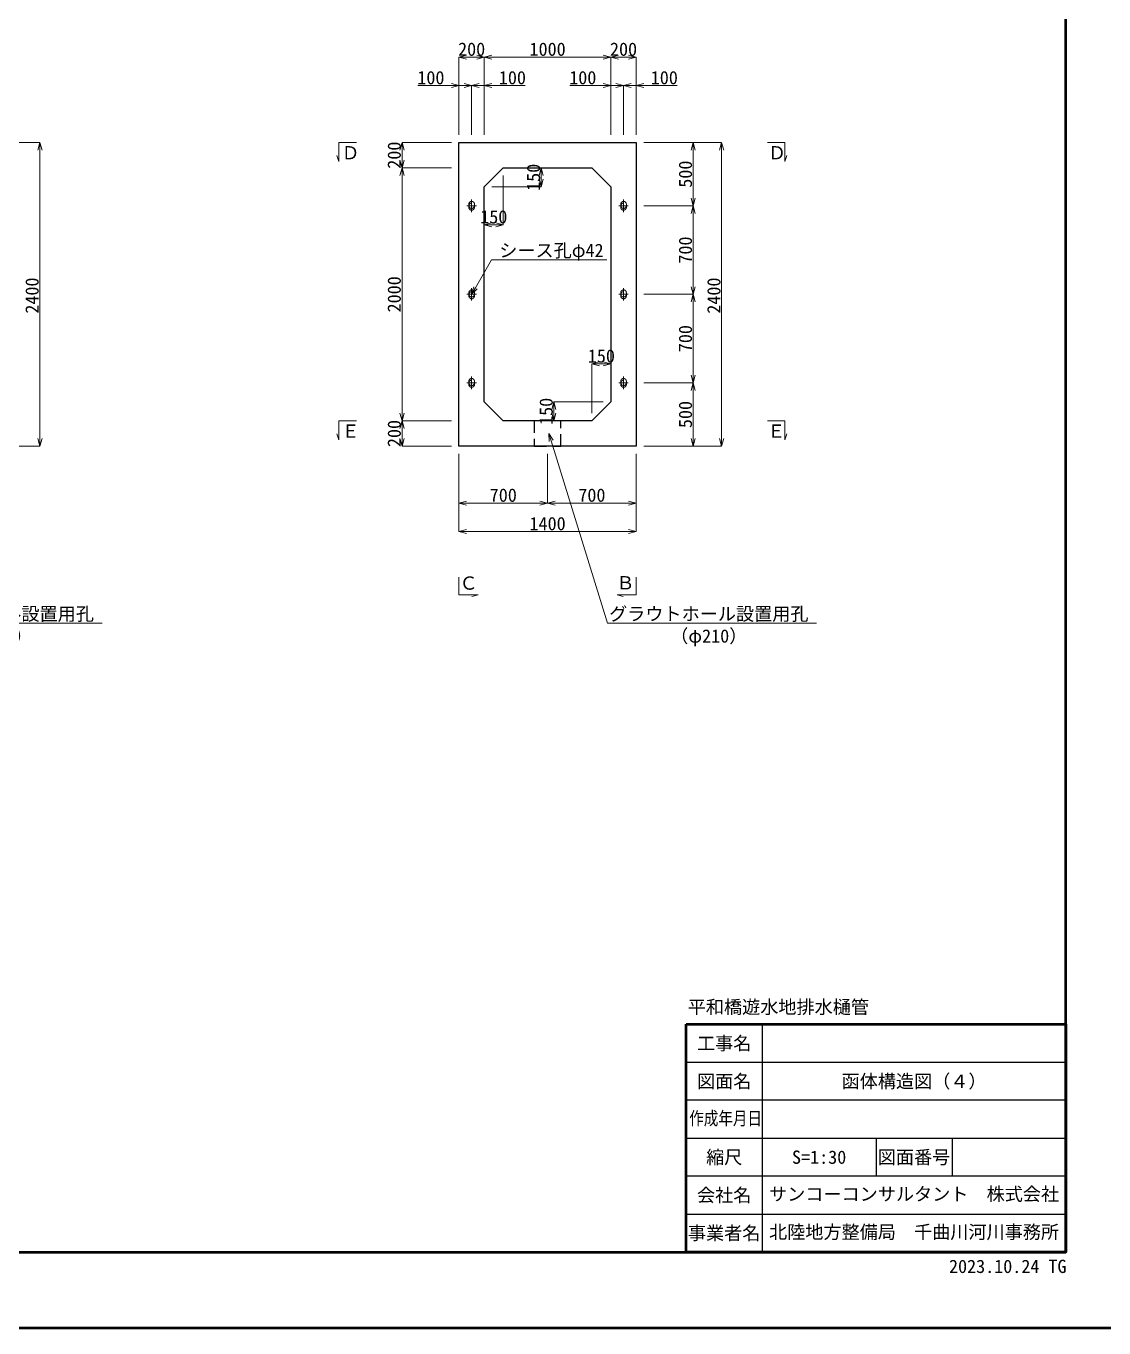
# Model space of a CAD drawing. Header units: millimetres. Extents: x 0 to 126150, y -2000 to 17820.
# Drawn here: x 92105 to 100620, y 0 to 10291 of the extents above; entities that cross this region are included whole.
import ezdxf
from ezdxf import colors
from ezdxf.entities.mleader import LeaderData, LeaderLine
from ezdxf.enums import TextEntityAlignment as Align
from ezdxf.math import Vec2, Vec3

# ---------------------------------------------------------------- set-up
doc = ezdxf.new("R2010")
doc.units = ezdxf.units.MM
doc.header["$LTSCALE"] = 30
doc.linetypes.add('CENTER2', pattern=[28.575, 19.05, -3.175, 3.175, -3.175])
doc.linetypes.add('HIDDEN2', pattern=[4.7625, 3.175, -1.5875])
for name, color, linetype, lineweight in [('0中心線', 7, 'CENTER2', 5), ('0寸法', 7, 'Continuous', 5), ('0文字', 41, 'Continuous', 5), ('1Pca-BOX', 3, 'Continuous', 25), ('1グラウトホール', 1, 'HIDDEN2', 25), ('1シース・トランペットシース', 4, 'HIDDEN2', 13), ('D-TTL', 2, 'Continuous', 50), ('D-TTL-FRAM', 7, 'Continuous', 50), ('D-TTL-LINE', 7, 'Continuous', 25), ('D-TTL-TXT', 7, 'Continuous', 25)]:
    doc.layers.add(name, color=color, linetype=linetype, lineweight=lineweight)
doc.styles.add('寸法文字', font='MS Gothic.ttf')
doc.dimstyles.new('1／30', dxfattribs={"dimscale": 30, "dimtxt": 3.5, "dimasz": 2, "dimexe": 0, "dimexo": 2, "dimgap": 0.3, "dimtad": 1, "dimdec": 0, "dimzin": 1, "dimdsep": 46, "dimtxsty": '寸法文字', "dimblk": 'OPEN30', "dimcen": 2.5, "dimclrd": 256, "dimclre": 256, "dimclrt": 256, "dimadec": 0, "dimazin": 0, "dimtfac": 1, "dimtdec": 0, "dimtmove": 0, "dimatfit": 3, "dimldrblk": 'OPEN30', "dimfxl": 1, "dimlwd": -1, "dimlwe": -1, "dimarcsym": 0})

# ---------------------------------------------------------------- blocks, each defined once
blk = doc.blocks.new('_Open30')
at = {"color": 0, "linetype": 'ByBlock', "lineweight": -2}
for p, q in [((-1, 0.27), (0, 0)), ((0, 0), (-1, -0.27)), ((0, 0), (-1, 0))]:
    blk.add_line(p, q, dxfattribs=at)
blk = doc.blocks.new('*D37')
at = {"layer": '0寸法', "transparency": 16777216}
for p, q in [((96985, 9370), (97600, 9370)), ((97600, 9310), (97600, 7030)), ((96985, 6970), (97600, 6970))]:
    blk.add_line(p, q, dxfattribs=at)
at = {"layer": 'Defpoints', "color": 0, "transparency": 16777216}
for p in [(96925, 9370), (96925, 6970), (97600, 6970)]:
    blk.add_point(p, dxfattribs=at)
at = {"layer": '0寸法', "transparency": 16777216, "xscale": 60, "yscale": 60, "zscale": 60}
for p, rotation in [((97600, 9370), 90), ((97600, 6970), 270)]:
    blk.add_blockref('_Open30', p, dxfattribs=dict(at, rotation=rotation))
at = {"layer": '0寸法', "transparency": 16777216, "insert": (97539, 8160), "char_height": 105, "attachment_point": 5, "rotation": 90, "style": '寸法文字'}
blk.add_mtext('2400', dxfattribs=at)
blk = doc.blocks.new('*D38')
at = {"layer": '0寸法', "transparency": 16777216}
for p, q in [((95465, 9370), (95075, 9370)), ((95075, 9310), (95075, 9230)), ((95465, 9170), (95075, 9170))]:
    blk.add_line(p, q, dxfattribs=at)
at = {"layer": 'Defpoints', "color": 0, "transparency": 16777216}
for p in [(95525, 9370), (95075, 9170), (95525, 9170)]:
    blk.add_point(p, dxfattribs=at)
at = {"layer": '0寸法', "transparency": 16777216, "xscale": 60, "yscale": 60, "zscale": 60}
for p, rotation in [((95075, 9370), 90), ((95075, 9170), 270)]:
    blk.add_blockref('_Open30', p, dxfattribs=dict(at, rotation=rotation))
at = {"layer": '0寸法', "transparency": 16777216, "insert": (95014, 9270), "char_height": 105, "attachment_point": 5, "rotation": 90, "style": '寸法文字'}
blk.add_mtext('200', dxfattribs=at)
blk = doc.blocks.new('*D39')
at = {"layer": '0寸法', "transparency": 16777216}
for p, q in [((95465, 9170), (95075, 9170)), ((95075, 9110), (95075, 7230)), ((95465, 7170), (95075, 7170))]:
    blk.add_line(p, q, dxfattribs=at)
at = {"layer": 'Defpoints', "color": 0, "transparency": 16777216}
for p in [(95525, 9170), (95075, 7170), (95525, 7170)]:
    blk.add_point(p, dxfattribs=at)
at = {"layer": '0寸法', "transparency": 16777216, "xscale": 60, "yscale": 60, "zscale": 60}
for p, rotation in [((95075, 9170), 90), ((95075, 7170), 270)]:
    blk.add_blockref('_Open30', p, dxfattribs=dict(at, rotation=rotation))
at = {"layer": '0寸法', "transparency": 16777216, "insert": (95014, 8170), "char_height": 105, "attachment_point": 5, "rotation": 90, "style": '寸法文字'}
blk.add_mtext('2000', dxfattribs=at)
blk = doc.blocks.new('*D40')
at = {"layer": '0寸法', "transparency": 16777216}
for p, q in [((95465, 7170), (95075, 7170)), ((95075, 7110), (95075, 7030)), ((95465, 6970), (95075, 6970))]:
    blk.add_line(p, q, dxfattribs=at)
at = {"layer": 'Defpoints', "color": 0, "transparency": 16777216}
for p in [(95525, 7170), (95075, 6970), (95525, 6970)]:
    blk.add_point(p, dxfattribs=at)
at = {"layer": '0寸法', "transparency": 16777216, "xscale": 60, "yscale": 60, "zscale": 60}
for p, rotation in [((95075, 7170), 90), ((95075, 6970), 270)]:
    blk.add_blockref('_Open30', p, dxfattribs=dict(at, rotation=rotation))
at = {"layer": '0寸法', "transparency": 16777216, "insert": (95014, 7070), "char_height": 105, "attachment_point": 5, "rotation": 90, "style": '寸法文字'}
blk.add_mtext('200', dxfattribs=at)
blk = doc.blocks.new('*D41')
at = {"layer": '0寸法', "transparency": 16777216}
for p, q in [((96725, 9430), (96725, 10045)), ((96865, 10045), (96785, 10045)), ((96925, 9430), (96925, 10045))]:
    blk.add_line(p, q, dxfattribs=at)
at = {"layer": 'Defpoints', "color": 0, "transparency": 16777216}
for p in [(96725, 10045), (96725, 9370), (96925, 9370)]:
    blk.add_point(p, dxfattribs=at)
at = {"layer": '0寸法', "transparency": 16777216, "xscale": 60, "yscale": 60, "zscale": 60, "rotation": 180}
blk.add_blockref('_Open30', (96725, 10045), dxfattribs=at)
at = {"layer": '0寸法', "transparency": 16777216, "xscale": 60, "yscale": 60, "zscale": 60}
blk.add_blockref('_Open30', (96925, 10045), dxfattribs=at)
at = {"layer": '0寸法', "transparency": 16777216, "insert": (96825, 10107), "char_height": 105, "attachment_point": 5, "style": '寸法文字'}
blk.add_mtext('200', dxfattribs=at)
blk = doc.blocks.new('*D42')
at = {"layer": '0寸法', "transparency": 16777216}
for p, q in [((95725, 9430), (95725, 10045)), ((96665, 10045), (95785, 10045)), ((96725, 9430), (96725, 10045))]:
    blk.add_line(p, q, dxfattribs=at)
at = {"layer": 'Defpoints', "color": 0, "transparency": 16777216}
for p in [(95725, 10045), (95725, 9370), (96725, 9370)]:
    blk.add_point(p, dxfattribs=at)
at = {"layer": '0寸法', "transparency": 16777216, "xscale": 60, "yscale": 60, "zscale": 60, "rotation": 180}
blk.add_blockref('_Open30', (95725, 10045), dxfattribs=at)
at = {"layer": '0寸法', "transparency": 16777216, "xscale": 60, "yscale": 60, "zscale": 60}
blk.add_blockref('_Open30', (96725, 10045), dxfattribs=at)
at = {"layer": '0寸法', "transparency": 16777216, "insert": (96225, 10107), "char_height": 105, "attachment_point": 5, "style": '寸法文字'}
blk.add_mtext('1000', dxfattribs=at)
blk = doc.blocks.new('*D43')
at = {"layer": '0寸法', "transparency": 16777216}
for p, q in [((95525, 9430), (95525, 10045)), ((95665, 10045), (95585, 10045)), ((95725, 9430), (95725, 10045))]:
    blk.add_line(p, q, dxfattribs=at)
at = {"layer": 'Defpoints', "color": 0, "transparency": 16777216}
for p in [(95525, 10045), (95525, 9370), (95725, 9370)]:
    blk.add_point(p, dxfattribs=at)
at = {"layer": '0寸法', "transparency": 16777216, "xscale": 60, "yscale": 60, "zscale": 60, "rotation": 180}
blk.add_blockref('_Open30', (95525, 10045), dxfattribs=at)
at = {"layer": '0寸法', "transparency": 16777216, "xscale": 60, "yscale": 60, "zscale": 60}
blk.add_blockref('_Open30', (95725, 10045), dxfattribs=at)
at = {"layer": '0寸法', "transparency": 16777216, "insert": (95625, 10107), "char_height": 105, "attachment_point": 5, "style": '寸法文字'}
blk.add_mtext('200', dxfattribs=at)
blk = doc.blocks.new('*D44')
at = {"layer": '0寸法', "transparency": 16777216}
for p, q in [((96765, 9820), (96705, 9820)), ((96825, 9430), (96825, 9820)), ((96825, 9820), (96925, 9820)), ((96925, 9430), (96925, 9820)), ((96985, 9820), (97249, 9820))]:
    blk.add_line(p, q, dxfattribs=at)
at = {"layer": 'Defpoints', "color": 0, "transparency": 16777216}
for p in [(96825, 9820), (96825, 9370), (96925, 9370)]:
    blk.add_point(p, dxfattribs=at)
at = {"layer": '0寸法', "transparency": 16777216, "xscale": 60, "yscale": 60, "zscale": 60}
blk.add_blockref('_Open30', (96825, 9820), dxfattribs=at)
at = {"layer": '0寸法', "transparency": 16777216, "xscale": 60, "yscale": 60, "zscale": 60, "rotation": 180}
blk.add_blockref('_Open30', (96925, 9820), dxfattribs=at)
at = {"layer": '0寸法', "transparency": 16777216, "insert": (97147, 9882), "char_height": 105, "attachment_point": 5, "style": '寸法文字'}
blk.add_mtext('100', dxfattribs=at)
blk = doc.blocks.new('*D45')
at = {"layer": '0寸法', "transparency": 16777216}
for p, q in [((96665, 9820), (96401, 9820)), ((96725, 9430), (96725, 9820)), ((96825, 9820), (96725, 9820)), ((96825, 9430), (96825, 9820)), ((96885, 9820), (96945, 9820))]:
    blk.add_line(p, q, dxfattribs=at)
at = {"layer": 'Defpoints', "color": 0, "transparency": 16777216}
for p in [(96725, 9820), (96725, 9370), (96825, 9370)]:
    blk.add_point(p, dxfattribs=at)
at = {"layer": '0寸法', "transparency": 16777216, "xscale": 60, "yscale": 60, "zscale": 60}
blk.add_blockref('_Open30', (96725, 9820), dxfattribs=at)
at = {"layer": '0寸法', "transparency": 16777216, "xscale": 60, "yscale": 60, "zscale": 60, "rotation": 180}
blk.add_blockref('_Open30', (96825, 9820), dxfattribs=at)
at = {"layer": '0寸法', "transparency": 16777216, "insert": (96503, 9882), "char_height": 105, "attachment_point": 5, "style": '寸法文字'}
blk.add_mtext('100', dxfattribs=at)
blk = doc.blocks.new('*D46')
at = {"layer": '0寸法', "transparency": 16777216}
for p, q in [((95465, 9820), (95201, 9820)), ((95525, 9430), (95525, 9820)), ((95625, 9820), (95525, 9820)), ((95625, 9430), (95625, 9820)), ((95685, 9820), (95745, 9820))]:
    blk.add_line(p, q, dxfattribs=at)
at = {"layer": 'Defpoints', "color": 0, "transparency": 16777216}
for p in [(95625, 9820), (95525, 9370), (95625, 9370)]:
    blk.add_point(p, dxfattribs=at)
at = {"layer": '0寸法', "transparency": 16777216, "xscale": 60, "yscale": 60, "zscale": 60}
blk.add_blockref('_Open30', (95525, 9820), dxfattribs=at)
at = {"layer": '0寸法', "transparency": 16777216, "xscale": 60, "yscale": 60, "zscale": 60, "rotation": 180}
blk.add_blockref('_Open30', (95625, 9820), dxfattribs=at)
at = {"layer": '0寸法', "transparency": 16777216, "insert": (95303, 9882), "char_height": 105, "attachment_point": 5, "style": '寸法文字'}
blk.add_mtext('100', dxfattribs=at)
blk = doc.blocks.new('*D47')
at = {"layer": '0寸法', "transparency": 16777216}
for p, q in [((95565, 9820), (95505, 9820)), ((95625, 9430), (95625, 9820)), ((95625, 9820), (95725, 9820)), ((95725, 9430), (95725, 9820)), ((95785, 9820), (96049, 9820))]:
    blk.add_line(p, q, dxfattribs=at)
at = {"layer": 'Defpoints', "color": 0, "transparency": 16777216}
for p in [(95725, 9820), (95625, 9370), (95725, 9370)]:
    blk.add_point(p, dxfattribs=at)
at = {"layer": '0寸法', "transparency": 16777216, "xscale": 60, "yscale": 60, "zscale": 60}
blk.add_blockref('_Open30', (95625, 9820), dxfattribs=at)
at = {"layer": '0寸法', "transparency": 16777216, "xscale": 60, "yscale": 60, "zscale": 60, "rotation": 180}
blk.add_blockref('_Open30', (95725, 9820), dxfattribs=at)
at = {"layer": '0寸法', "transparency": 16777216, "insert": (95947, 9882), "char_height": 105, "attachment_point": 5, "style": '寸法文字'}
blk.add_mtext('100', dxfattribs=at)
blk = doc.blocks.new('*D48')
at = {"layer": '0寸法', "transparency": 16777216}
for p, q in [((96985, 9370), (97375, 9370)), ((97375, 9310), (97375, 8930)), ((96985, 8870), (97375, 8870))]:
    blk.add_line(p, q, dxfattribs=at)
at = {"layer": 'Defpoints', "color": 0, "transparency": 16777216}
for p in [(96925, 9370), (96925, 8870), (97375, 8870)]:
    blk.add_point(p, dxfattribs=at)
at = {"layer": '0寸法', "transparency": 16777216, "xscale": 60, "yscale": 60, "zscale": 60}
for p, rotation in [((97375, 9370), 90), ((97375, 8870), 270)]:
    blk.add_blockref('_Open30', p, dxfattribs=dict(at, rotation=rotation))
at = {"layer": '0寸法', "transparency": 16777216, "insert": (97314, 9120), "char_height": 105, "attachment_point": 5, "rotation": 90, "style": '寸法文字'}
blk.add_mtext('500', dxfattribs=at)
blk = doc.blocks.new('*D49')
at = {"layer": '0寸法', "transparency": 16777216}
for p, q in [((96985, 8870), (97375, 8870)), ((97375, 8810), (97375, 8230)), ((96985, 8170), (97375, 8170))]:
    blk.add_line(p, q, dxfattribs=at)
at = {"layer": 'Defpoints', "color": 0, "transparency": 16777216}
for p in [(96925, 8870), (96925, 8170), (97375, 8170)]:
    blk.add_point(p, dxfattribs=at)
at = {"layer": '0寸法', "transparency": 16777216, "xscale": 60, "yscale": 60, "zscale": 60}
for p, rotation in [((97375, 8870), 90), ((97375, 8170), 270)]:
    blk.add_blockref('_Open30', p, dxfattribs=dict(at, rotation=rotation))
at = {"layer": '0寸法', "transparency": 16777216, "insert": (97314, 8520), "char_height": 105, "attachment_point": 5, "rotation": 90, "style": '寸法文字'}
blk.add_mtext('700', dxfattribs=at)
blk = doc.blocks.new('*D50')
at = {"layer": '0寸法', "transparency": 16777216}
for p, q in [((96985, 8170), (97375, 8170)), ((97375, 8110), (97375, 7530)), ((96985, 7470), (97375, 7470))]:
    blk.add_line(p, q, dxfattribs=at)
at = {"layer": 'Defpoints', "color": 0, "transparency": 16777216}
for p in [(96925, 8170), (96925, 7470), (97375, 7470)]:
    blk.add_point(p, dxfattribs=at)
at = {"layer": '0寸法', "transparency": 16777216, "xscale": 60, "yscale": 60, "zscale": 60}
for p, rotation in [((97375, 8170), 90), ((97375, 7470), 270)]:
    blk.add_blockref('_Open30', p, dxfattribs=dict(at, rotation=rotation))
at = {"layer": '0寸法', "transparency": 16777216, "insert": (97314, 7820), "char_height": 105, "attachment_point": 5, "rotation": 90, "style": '寸法文字'}
blk.add_mtext('700', dxfattribs=at)
blk = doc.blocks.new('*D51')
at = {"layer": '0寸法', "transparency": 16777216}
for p, q in [((95525, 6910), (95525, 6295)), ((96925, 6910), (96925, 6295)), ((95585, 6295), (96865, 6295))]:
    blk.add_line(p, q, dxfattribs=at)
at = {"layer": 'Defpoints', "color": 0, "transparency": 16777216}
for p in [(95525, 6970), (96925, 6970), (96925, 6295)]:
    blk.add_point(p, dxfattribs=at)
at = {"layer": '0寸法', "transparency": 16777216, "xscale": 60, "yscale": 60, "zscale": 60, "rotation": 180}
blk.add_blockref('_Open30', (95525, 6295), dxfattribs=at)
at = {"layer": '0寸法', "transparency": 16777216, "xscale": 60, "yscale": 60, "zscale": 60}
blk.add_blockref('_Open30', (96925, 6295), dxfattribs=at)
at = {"layer": '0寸法', "transparency": 16777216, "insert": (96225, 6357), "char_height": 105, "attachment_point": 5, "style": '寸法文字'}
blk.add_mtext('1400', dxfattribs=at)
blk = doc.blocks.new('*D33')
at = {"layer": '0寸法', "transparency": 16777216}
for p, q in [((95935, 9170), (96175, 9170)), ((96175, 9080), (96175, 9110)), ((95785, 9020), (96175, 9020))]:
    blk.add_line(p, q, dxfattribs=at)
at = {"layer": 'Defpoints', "color": 0, "transparency": 16777216}
for p in [(95875, 9170), (96175, 9170), (95725, 9020)]:
    blk.add_point(p, dxfattribs=at)
at = {"layer": '0寸法', "transparency": 16777216, "xscale": 60, "yscale": 60, "zscale": 60}
for p, rotation in [((96175, 9170), 90), ((96175, 9020), 270)]:
    blk.add_blockref('_Open30', p, dxfattribs=dict(at, rotation=rotation))
at = {"layer": '0寸法', "transparency": 16777216, "insert": (96114, 9095), "char_height": 105, "attachment_point": 5, "rotation": 90, "style": '寸法文字'}
blk.add_mtext('150', dxfattribs=at)
blk = doc.blocks.new('*D34')
at = {"layer": '0寸法', "transparency": 16777216}
for p, q in [((95875, 9110), (95875, 8720)), ((95725, 8960), (95725, 8720)), ((95785, 8720), (95815, 8720))]:
    blk.add_line(p, q, dxfattribs=at)
at = {"layer": 'Defpoints', "color": 0, "transparency": 16777216}
for p in [(95875, 9170), (95725, 9020), (95875, 8720)]:
    blk.add_point(p, dxfattribs=at)
at = {"layer": '0寸法', "transparency": 16777216, "xscale": 60, "yscale": 60, "zscale": 60, "rotation": 180}
blk.add_blockref('_Open30', (95725, 8720), dxfattribs=at)
at = {"layer": '0寸法', "transparency": 16777216, "xscale": 60, "yscale": 60, "zscale": 60}
blk.add_blockref('_Open30', (95875, 8720), dxfattribs=at)
at = {"layer": '0寸法', "transparency": 16777216, "insert": (95800, 8782), "char_height": 105, "attachment_point": 5, "style": '寸法文字'}
blk.add_mtext('150', dxfattribs=at)
blk = doc.blocks.new('*D35')
at = {"layer": '0寸法', "transparency": 16777216}
for p, q in [((96575, 7230), (96575, 7620)), ((96635, 7620), (96665, 7620)), ((96725, 7380), (96725, 7620))]:
    blk.add_line(p, q, dxfattribs=at)
at = {"layer": 'Defpoints', "color": 0, "transparency": 16777216}
for p in [(96725, 7620), (96725, 7320), (96575, 7170)]:
    blk.add_point(p, dxfattribs=at)
at = {"layer": '0寸法', "transparency": 16777216, "xscale": 60, "yscale": 60, "zscale": 60, "rotation": 180}
blk.add_blockref('_Open30', (96575, 7620), dxfattribs=at)
at = {"layer": '0寸法', "transparency": 16777216, "xscale": 60, "yscale": 60, "zscale": 60}
blk.add_blockref('_Open30', (96725, 7620), dxfattribs=at)
at = {"layer": '0寸法', "transparency": 16777216, "insert": (96650, 7682), "char_height": 105, "attachment_point": 5, "style": '寸法文字'}
blk.add_mtext('150', dxfattribs=at)
blk = doc.blocks.new('*D36')
at = {"layer": '0寸法', "transparency": 16777216}
for p, q in [((96665, 7320), (96275, 7320)), ((96275, 7230), (96275, 7260)), ((96515, 7170), (96275, 7170))]:
    blk.add_line(p, q, dxfattribs=at)
at = {"layer": 'Defpoints', "color": 0, "transparency": 16777216}
for p in [(96275, 7320), (96725, 7320), (96575, 7170)]:
    blk.add_point(p, dxfattribs=at)
at = {"layer": '0寸法', "transparency": 16777216, "xscale": 60, "yscale": 60, "zscale": 60}
for p, rotation in [((96275, 7320), 90), ((96275, 7170), 270)]:
    blk.add_blockref('_Open30', p, dxfattribs=dict(at, rotation=rotation))
at = {"layer": '0寸法', "transparency": 16777216, "insert": (96214, 7245), "char_height": 105, "attachment_point": 5, "rotation": 90, "style": '寸法文字'}
blk.add_mtext('150', dxfattribs=at)
blk = doc.blocks.new('*D32')
at = {"layer": '0寸法', "transparency": 16777216}
for p, q in [((96985, 7470), (97375, 7470)), ((97375, 7410), (97375, 7030)), ((96985, 6970), (97375, 6970))]:
    blk.add_line(p, q, dxfattribs=at)
at = {"layer": 'Defpoints', "color": 0, "transparency": 16777216}
for p in [(96925, 7470), (96925, 6970), (97375, 6970)]:
    blk.add_point(p, dxfattribs=at)
at = {"layer": '0寸法', "transparency": 16777216, "xscale": 60, "yscale": 60, "zscale": 60}
for p, rotation in [((97375, 7470), 90), ((97375, 6970), 270)]:
    blk.add_blockref('_Open30', p, dxfattribs=dict(at, rotation=rotation))
at = {"layer": '0寸法', "transparency": 16777216, "insert": (97314, 7220), "char_height": 105, "attachment_point": 5, "rotation": 90, "style": '寸法文字'}
blk.add_mtext('500', dxfattribs=at)
blk = doc.blocks.new('*D57')
at = {"layer": '0寸法', "transparency": 16777216}
for p, q in [((91600, 9370), (92215, 9370)), ((92215, 9310), (92215, 7030)), ((91600, 6970), (92215, 6970))]:
    blk.add_line(p, q, dxfattribs=at)
at = {"layer": 'Defpoints', "color": 0, "transparency": 16777216}
for p in [(91540, 9370), (91540, 6970), (92215, 6970)]:
    blk.add_point(p, dxfattribs=at)
at = {"layer": '0寸法', "transparency": 16777216, "xscale": 60, "yscale": 60, "zscale": 60}
for p, rotation in [((92215, 9370), 90), ((92215, 6970), 270)]:
    blk.add_blockref('_Open30', p, dxfattribs=dict(at, rotation=rotation))
at = {"layer": '0寸法', "transparency": 16777216, "insert": (92153, 8160), "char_height": 105, "attachment_point": 5, "rotation": 90, "style": '寸法文字'}
blk.add_mtext('2400', dxfattribs=at)
blk = doc.blocks.new('*D145')
at = {"layer": '0寸法', "transparency": 16777216}
for p, q in [((95525, 6910), (95525, 6520)), ((96225, 6910), (96225, 6520)), ((95585, 6520), (96165, 6520))]:
    blk.add_line(p, q, dxfattribs=at)
at = {"layer": 'Defpoints', "color": 0, "transparency": 16777216}
for p in [(95525, 6970), (96225, 6970), (96225, 6520)]:
    blk.add_point(p, dxfattribs=at)
at = {"layer": '0寸法', "transparency": 16777216, "xscale": 60, "yscale": 60, "zscale": 60, "rotation": 180}
blk.add_blockref('_Open30', (95525, 6520), dxfattribs=at)
at = {"layer": '0寸法', "transparency": 16777216, "xscale": 60, "yscale": 60, "zscale": 60}
blk.add_blockref('_Open30', (96225, 6520), dxfattribs=at)
at = {"layer": '0寸法', "transparency": 16777216, "insert": (95875, 6582), "char_height": 105, "attachment_point": 5, "style": '寸法文字'}
blk.add_mtext('700', dxfattribs=at)
blk = doc.blocks.new('*D146')
at = {"layer": '0寸法', "transparency": 16777216}
for p, q in [((96225, 6910), (96225, 6520)), ((96925, 6910), (96925, 6520)), ((96285, 6520), (96865, 6520))]:
    blk.add_line(p, q, dxfattribs=at)
at = {"layer": 'Defpoints', "color": 0, "transparency": 16777216}
for p in [(96225, 6970), (96925, 6970), (96925, 6520)]:
    blk.add_point(p, dxfattribs=at)
at = {"layer": '0寸法', "transparency": 16777216, "xscale": 60, "yscale": 60, "zscale": 60, "rotation": 180}
blk.add_blockref('_Open30', (96225, 6520), dxfattribs=at)
at = {"layer": '0寸法', "transparency": 16777216, "xscale": 60, "yscale": 60, "zscale": 60}
blk.add_blockref('_Open30', (96925, 6520), dxfattribs=at)
at = {"layer": '0寸法', "transparency": 16777216, "insert": (96575, 6582), "char_height": 105, "attachment_point": 5, "style": '寸法文字'}
blk.add_mtext('700', dxfattribs=at)

msp = doc.modelspace()

# ---------------------------------------------------------------- linework, layer by layer
at = {"layer": '0中心線', "lineweight": 9}
for p, q in [((95662.1, 8870), (95588.1, 8870)), ((95625.1, 8920), (95625.1, 8820)), ((96788.1, 8870), (96862.1, 8870)), ((96825.1, 8920), (96825.1, 8820)), ((95662.1, 8170), (95588.1, 8170)), ((95625.1, 8220), (95625.1, 8120)), ((96788.1, 8170), (96862.1, 8170)), ((96825.1, 8220), (96825.1, 8120)), ((95625.1, 7420), (95625.1, 7520)), ((96825.1, 7420), (96825.1, 7520)), ((95662.1, 7470), (95588.1, 7470)), ((96788.1, 7470), (96862.1, 7470))]:
    msp.add_line(p, q, dxfattribs=at)
at = {"layer": '0文字'}
for points in [[(94714.2, 9370), (94575.1, 9370), (94575.1, 9219.4), (94560.4, 9267.9)], [(97961, 9370), (98100.1, 9370), (98100.1, 9219.4), (98114.7, 9267.9)], [(94714.2, 7170), (94575.1, 7170), (94575.1, 7019.4), (94560.4, 7067.9)], [(97961, 7170), (98100.1, 7170), (98100.1, 7019.4), (98114.7, 7067.9)], [(95525.1, 5934.1), (95525.1, 5795), (95675.7, 5795), (95627.2, 5780.3)], [(96925.1, 5934.1), (96925.1, 5795), (96774.5, 5795), (96823, 5780.3)]]:
    msp.add_lwpolyline(points, dxfattribs=at)
at = {"layer": '1Pca-BOX'}
for points in [[(96925.1, 9370), (96925.1, 6970), (95525.1, 6970), (95525.1, 9370)], [(96725.1, 9020), (96725.1, 7320), (96575.1, 7170), (95875.1, 7170), (95725.1, 7320), (95725.1, 9020), (95875.1, 9170), (96575.1, 9170)]]:
    msp.add_lwpolyline(points, close=True, dxfattribs=at)
at = {"layer": '1グラウトホール'}
msp.add_lwpolyline([(96120.1, 6970), (96330.1, 6970), (96330.1, 7170), (96120.1, 7170)], close=True, dxfattribs=at)
at = {"layer": '1シース・トランペットシース', "lineweight": 9}
for p, q in [((95603.1, 8857), (95603.1, 8883)), ((95647.1, 8857), (95647.1, 8883)), ((96803.1, 8857), (96803.1, 8883)), ((96847.1, 8857), (96847.1, 8883)), ((95603.1, 8157), (95603.1, 8183)), ((95647.1, 8157), (95647.1, 8183)), ((96803.1, 8157), (96803.1, 8183)), ((96847.1, 8157), (96847.1, 8183)), ((95603.1, 7483), (95603.1, 7457)), ((95647.1, 7483), (95647.1, 7457)), ((96803.1, 7483), (96803.1, 7457)), ((96847.1, 7483), (96847.1, 7457))]:
    msp.add_line(p, q, dxfattribs=at)
for centre in [(95625.1, 8870), (96825.1, 8870), (95625.1, 8170), (96825.1, 8170), (95625.1, 7470), (96825.1, 7470)]:
    msp.add_circle(centre, 21, dxfattribs=at)
for centre, start, end in [((95625.1, 8883), 0, 180), ((95625.1, 8857), 180, 0), ((96825.1, 8883), 0, 180), ((96825.1, 8857), 180, 0), ((95625.1, 8183), 0, 180), ((95625.1, 8157), 180, 0), ((96825.1, 8183), 0, 180), ((96825.1, 8157), 180, 0), ((95625.1, 7483), 0, 180), ((95625.1, 7457), 180, 0), ((96825.1, 7483), 0, 180), ((96825.1, 7457), 180, 0)]:
    msp.add_arc(centre, 22, start, end, dxfattribs=at)
at = {"layer": 'D-TTL'}
for points in [[(75690, 0), (100920, 0), (100920, 17820), (75690, 17820)], [(76290, 600), (100320, 600), (100320, 17220), (76290, 17220)]]:
    msp.add_lwpolyline(points, close=True, dxfattribs=at)
at = {"layer": 'D-TTL-FRAM'}
for p, q in [((97320, 2400), (100320, 2400)), ((97320, 600), (97320, 2400)), ((100320, 2400), (100320, 600)), ((100320, 600), (97320, 600))]:
    msp.add_line(p, q, dxfattribs=at)
at = {"layer": 'D-TTL-LINE'}
for p, q in [((97920, 2400), (97920, 600)), ((97320, 2100), (100320, 2100)), ((100320, 1800), (97320, 1800)), ((97320, 1500), (100320, 1500)), ((98820, 1500), (98820, 1200)), ((99420, 1500), (99420, 1200)), ((100320, 1200), (97320, 1200)), ((97320, 900), (100320, 900))]:
    msp.add_line(p, q, dxfattribs=at)

# ---------------------------------------------------------------- texts
at = {"layer": '0文字', "style": '寸法文字'}
for s, p in [('Ｄ', (94596.8, 9236.4)), ('Ｄ', (97965.8, 9236.4)), ('Ｅ', (94596.8, 7036.4)), ('Ｅ', (97960.1, 7036.4)), ('Ｃ', (95529.2, 5835.3)), ('Ｂ', (96768.4, 5837.4))]:
    msp.add_text(s, height=105, dxfattribs=at).set_placement(p)
at = {"layer": 'D-TTL-TXT', "style": '寸法文字'}
msp.add_text('平和橋遊水地排水樋管', height=105, dxfattribs=at).set_placement((97331.9, 2452.7), align=Align.BOTTOM_LEFT)
for s, p in [('工事名', (97620, 2250)), ('図面名', (97620, 1950)), ('函体構造図（４）', (99120, 1950)), ('縮尺', (97620, 1350)), ('S=1:30', (98370, 1350)), ('図面番号', (99120, 1350)), ('会社名', (97620, 1050)), ('事業者名', (97620, 750))]:
    msp.add_text(s, height=105, dxfattribs=at).set_placement(p, align=Align.MIDDLE_CENTER)
at = {"layer": 'D-TTL-TXT', "style": '寸法文字', "width": 0.84179}
msp.add_text('作成年月日', height=105, dxfattribs=at).set_placement((97344.2, 1604), (97918.5, 1604), align=Align.FIT)
at = {"layer": 'D-TTL-TXT', "color": 7, "style": '寸法文字'}
for s, p in [('サンコーコンサルタント\u3000株式会社', (99120, 1058.6)), ('北陸地方整備局  千曲川河川事務所', (99120, 758.6))]:
    msp.add_text(s, height=105, dxfattribs=at).set_placement(p, align=Align.MIDDLE_CENTER)
at = {"layer": 'Defpoints', "style": '寸法文字'}
msp.add_text('2023.10.24 TG', height=105, dxfattribs=at).set_placement((100324.5, 434.4), align=Align.RIGHT)

# ---------------------------------------------------------------- dimensions: what is measured, and where the dimension line sits
at = {"layer": '0寸法'}
for base, p1, p2, picture, middle in [((95525.1, 10045), (95725.1, 9370), (95525.1, 9370), '*D43', (95625.1, 10045)), ((96725.1, 10045), (96925.1, 9370), (96725.1, 9370), '*D41', (96825.1, 10045)), ((95625.1, 9820), (95525.1, 9370), (95625.1, 9370), '*D46', (95303.1, 9820)), ((96825.1, 9820), (96925.1, 9370), (96825.1, 9370), '*D44', (97147.1, 9820)), ((95875.1, 8720), (95725.1, 9020), (95875.1, 9170), '*D34', (95800.1, 8720)), ((96725.1, 7620), (96575.1, 7170), (96725.1, 7320), '*D35', (96650.1, 7620))]:
    dim = msp.add_linear_dim(base=base, p1=p1, p2=p2, dimstyle='1／30', dxfattribs=at)
    dim.commit()
    dim.dimension.update_dxf_attribs({"geometry": picture, "text_midpoint": middle, "dimtype": 160})
for base, p1, p2, picture, middle in [((95725.1, 10045), (96725.1, 9370), (95725.1, 9370), '*D42', (96225.1, 10106.5)), ((95725.1, 9820), (95625.1, 9370), (95725.1, 9370), '*D47', (95947.1, 9881.5)), ((96725.1, 9820), (96825.1, 9370), (96725.1, 9370), '*D45', (96503.1, 9881.5)), ((96925.1, 6295), (95525.1, 6970), (96925.1, 6970), '*D51', (96225.1, 6356.5)), ((96225.1, 6520), (95525.1, 6970), (96225.1, 6970), '*D145', (95875.1, 6581.5)), ((96925.1, 6520), (96225.1, 6970), (96925.1, 6970), '*D146', (96575.1, 6581.5))]:
    dim = msp.add_linear_dim(base=base, p1=p1, p2=p2, dimstyle='1／30', dxfattribs=at)
    dim.commit()
    dim.dimension.update_dxf_attribs({"geometry": picture, "text_midpoint": middle})
for base, p1, p2, picture, middle in [((92214.6, 6970), (91539.6, 9370), (91539.6, 6970), '*D57', (92214.6, 8160)), ((95075.1, 9170), (95525.1, 9370), (95525.1, 9170), '*D38', (95075.1, 9270)), ((97600.1, 6970), (96925.1, 9370), (96925.1, 6970), '*D37', (97600.1, 8160)), ((96175.1, 9170), (95725.1, 9020), (95875.1, 9170), '*D33', (96175.1, 9095)), ((96275.1, 7320), (96575.1, 7170), (96725.1, 7320), '*D36', (96275.1, 7245)), ((95075.1, 6970), (95525.1, 7170), (95525.1, 6970), '*D40', (95075.1, 7070))]:
    dim = msp.add_linear_dim(base=base, p1=p1, p2=p2, angle=90, dimstyle='1／30', dxfattribs=at)
    dim.commit()
    dim.dimension.update_dxf_attribs({"geometry": picture, "text_midpoint": middle, "dimtype": 160})
for base, p1, p2, picture, middle in [((97375.1, 8870), (96925.1, 9370), (96925.1, 8870), '*D48', (97313.6, 9120)), ((95075.1, 7170), (95525.1, 9170), (95525.1, 7170), '*D39', (95013.6, 8170)), ((97375.1, 8170), (96925.1, 8870), (96925.1, 8170), '*D49', (97313.6, 8520)), ((97375.1, 7470), (96925.1, 8170), (96925.1, 7470), '*D50', (97313.6, 7820)), ((97375.1, 6970), (96925.1, 7470), (96925.1, 6970), '*D32', (97313.6, 7220))]:
    dim = msp.add_linear_dim(base=base, p1=p1, p2=p2, angle=90, dimstyle='1／30', dxfattribs=at)
    dim.commit()
    dim.dimension.update_dxf_attribs({"geometry": picture, "text_midpoint": middle})

# ---------------------------------------------------------------- leaders
at = {"layer": '0文字'}
ml = msp.add_multileader_mtext('Standard', dxfattribs=at)
ml.set_content('シース孔φ42', color=256, style='寸法文字')
ml.set_leader_properties(color=256, linetype='ByLayer', lineweight=-1)
ml.set_arrow_properties(name='OPEN30')
ml.build(insert=Vec2(0, 0))
ml.multileader.update_dxf_attribs({"text_left_attachment_type": 6, "text_right_attachment_type": 5, "dogleg_length": 0, "arrow_head_size": 60, "scale": 30})
ctx = ml.context
ctx.base_point, ctx.scale, ctx.char_height, ctx.arrow_head_size, ctx.landing_gap_size, ctx.plane_origin = Vec3(95783.2, 8443.8), 30, 105, 60, 60, Vec3(95625.1, 8630)
ctx.left_attachment, ctx.right_attachment = 6, 5
notes = []
notes.append((ctx, [(0, (1, 1, 0), (95783.2, 8443.8), (1, 0), 0, [(0, [(95625.1, 8170)], 0, [])])]))
ctx.mtext.insert, ctx.mtext.flow_direction = Vec3(95843.2, 8569.8), 5
ml = msp.add_multileader_mtext('Standard', dxfattribs=at)
ml.set_content('グラウトホール設置用孔\\P（φ210）', color=256, style='寸法文字')
ml.set_leader_properties(color=256, linetype='ByLayer', lineweight=-1)
ml.set_arrow_properties(name='OPEN30')
ml.build(insert=Vec2(0, 0))
ml.multileader.update_dxf_attribs({"text_left_attachment_type": 6, "text_right_attachment_type": 5, "dogleg_length": 0, "arrow_head_size": 60, "scale": 30})
ctx = ml.context
ctx.base_point, ctx.scale, ctx.char_height, ctx.arrow_head_size, ctx.landing_gap_size, ctx.plane_origin = Vec3(91054.6, 5571), 30, 105, 60, 60, Vec3(90630.4, 6939.1)
ctx.left_attachment, ctx.right_attachment, ctx.text_align_type = 6, 5, 1
notes.append((ctx, [(0, (1, 1, 0), (91054.6, 5571), (1, 0), 0, [(0, [(90590.1, 7069.1)], 0, [])])]))
ctx.mtext.insert, ctx.mtext.alignment, ctx.mtext.flow_direction = Vec3(91853.8, 5697), 2, 5
ml = msp.add_multileader_mtext('Standard', dxfattribs=at)
ml.set_content('グラウトホール設置用孔\\P（φ210）', color=256, style='寸法文字')
ml.set_leader_properties(color=256, linetype='ByLayer', lineweight=-1)
ml.set_arrow_properties(name='OPEN30')
ml.build(insert=Vec2(0, 0))
ml.multileader.update_dxf_attribs({"text_left_attachment_type": 6, "text_right_attachment_type": 5, "dogleg_length": 0, "arrow_head_size": 60, "scale": 30})
ctx = ml.context
ctx.base_point, ctx.scale, ctx.char_height, ctx.arrow_head_size, ctx.landing_gap_size, ctx.plane_origin = Vec3(96699.1, 5571), 30, 105, 60, 60, Vec3(96274.9, 6939.1)
ctx.left_attachment, ctx.right_attachment, ctx.text_align_type = 6, 5, 1
notes.append((ctx, [(0, (1, 1, 0), (96699.1, 5571), (1, 0), 0, [(0, [(96234.6, 7069.1)], 0, [])])]))
ctx.mtext.insert, ctx.mtext.alignment, ctx.mtext.flow_direction = Vec3(97498.3, 5697), 2, 5
for ctx, leaders in notes:
    for number, flags, end, landing, length, lines in leaders:
        leader = LeaderData()
        leader.index, (leader.has_last_leader_line, leader.has_dogleg_vector, leader.attachment_direction) = number, flags
        leader.last_leader_point, leader.dogleg_vector, leader.dogleg_length = Vec3(end), Vec3(landing), length
        for number, points, colour, breaks in lines:
            line = LeaderLine()
            line.index, line.vertices, line.color, line.breaks = number, Vec3.list(points), colors.encode_raw_color(colour), breaks
            leader.lines.append(line)
        ctx.leaders.append(leader)

doc.saveas('drawing.dxf')
